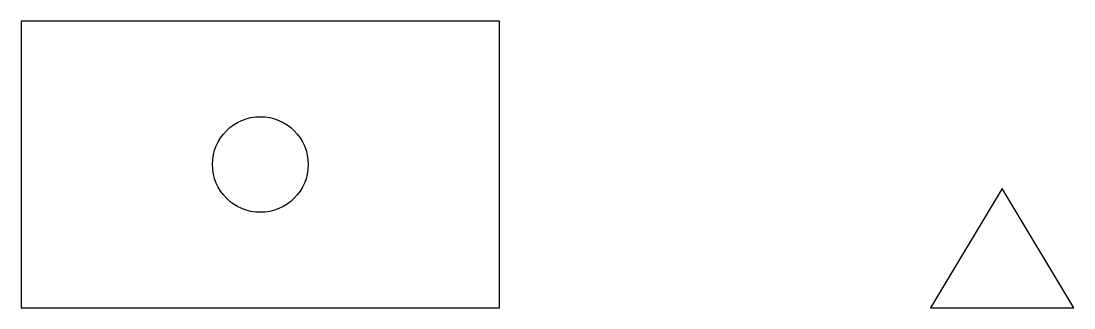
# Model space of a CAD drawing. Extents: x 10 to 230, y 20 to 80.
import ezdxf

# ---------------------------------------------------------------- set-up
doc = ezdxf.new("R2010")
doc.units = 0
doc.layers.add('PART', color=7, linetype='CONTINUOUS')
doc.layers.add('TRI', color=3, linetype='CONTINUOUS')

msp = doc.modelspace()

# ---------------------------------------------------------------- linework, layer by layer
at = {"layer": 'PART'}
for p, q in [((110, 80), (10, 80)), ((10, 80), (10, 20)), ((110, 20), (110, 80)), ((10, 20), (110, 20))]:
    msp.add_line(p, q, dxfattribs=at)
msp.add_circle((60, 50), 10, dxfattribs=at)
at = {"layer": 'TRI'}
msp.add_lwpolyline([(200, 20), (230, 20), (215, 45)], close=True, dxfattribs=at)

doc.saveas('drawing.dxf')
